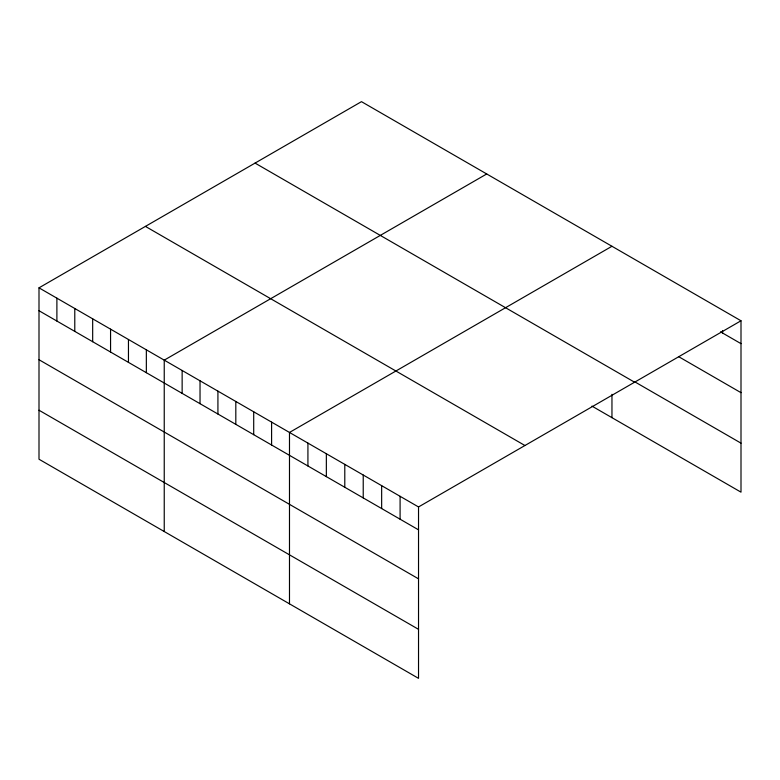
<?xml version="1.0" encoding="UTF-8"?>
<svg xmlns="http://www.w3.org/2000/svg" width="780" height="780" viewBox="0 0 780 780"><rect width="100%" height="100%" fill="white"/><g stroke="black" fill="none" stroke-linecap="round" stroke-linejoin="round"><path stroke-width="1.17" d="M39 287.84L418.529 506.951L418.529 678.346L39 459.225L39 287.84L361.471 101.654L741 320.775L741 492.16L591.962 406.117M486.72 173.969L164.239 360.145L164.239 531.531M611.959 246.275L289.487 432.452L289.487 603.847M418.529 506.951L741 320.775M720.515 331.831L741 343.658M678.532 356.596L741 392.671M634.491 381.664L741 443.157M255.06 163.098L634.579 382.21M145.421 226.395L524.94 445.517M39 310.723L418.529 529.844M39 359.726L418.529 578.848M39 410.221L418.529 629.333M722.563 330.613L722.563 333.021M611.959 394.329L611.959 417.661M400.091 496.314L400.091 519.197M381.654 485.667L381.654 508.56M363.226 475.03L363.226 497.913M344.789 464.383L344.789 487.266M326.352 453.736L326.352 476.629M307.924 443.098L307.924 465.982M271.596 422.126L271.596 445.01M253.705 411.791L253.705 434.684M235.814 401.466L235.814 424.349M217.922 391.131L217.922 414.024M200.031 380.806L200.031 403.689M182.14 370.471L182.14 393.364M146.347 349.82L146.347 372.703M128.456 339.485L128.456 362.369M110.565 329.16L110.565 352.043M92.674 318.825L92.674 341.718M74.782 308.5L74.782 331.383M56.891 298.165L56.891 321.058"/></g></svg>
